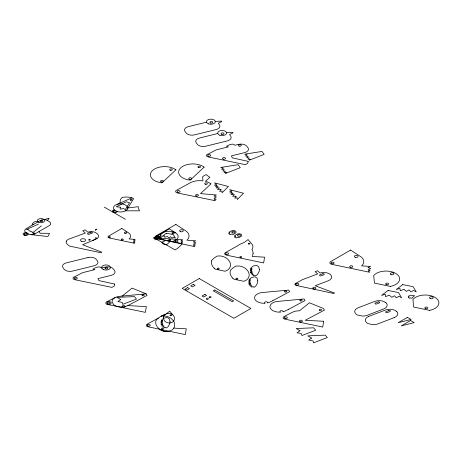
<?xml version="1.0" encoding="UTF-8"?>
<svg xmlns="http://www.w3.org/2000/svg" width="462" height="462" viewBox="0 0 462 462"><rect width="100%" height="100%" fill="white"/><g stroke="black" fill="none" stroke-linecap="round" stroke-linejoin="round"><path stroke-width="0.69" d="M119.929 203.107L120.368 199.59L121.627 197.903A4.06 2.345 0 0 1 122.961 197.32C126.496 196.737 130.498 196.939 133.645 198.637L127.177 209.274M211.608 260.891L212.301 259.632L214.547 257.704A27.021 15.604 0 0 1 217.111 256.139A6.364 3.673 0 0 1 218.035 255.977C222.361 255.474 226.998 257.45 229.36 261.163A19.618 11.325 0 0 1 230.492 265.332C230.359 268.33 227.754 270.634 224.948 271.217L215.384 269.207L214.172 268.208M26.057 232.657A4.92 2.841 0 0 1 26.143 228.69L40.379 220.466A4.92 2.841 0 0 1 47.338 220.466L49.093 218.578L48.654 218.324L44.156 219.641M41.337 225.831L32.375 233.067L32.011 231.543L30.879 231.826L30.146 230.844L29.054 230.96L28.65 229.695L26.38 229.556L38.415 224.099M122.216 296.061L132.097 288.109L146.154 293.844L147.078 295.426L127.818 305.619A9.436 5.452 0 0 1 112.895 303.892A1.998 1.155 0 0 0 112.139 302.471A9.436 5.452 0 0 1 118.717 296.385L146.154 293.844M166.181 313.894L169.739 311.221L172.649 314.726M162.636 232.813L169.381 228.846L175.502 232.813M154.481 238.051L153.725 238.49L155.578 239.559L156.335 239.125M157.068 239.547L159.442 238.178M407.449 317.365L398.146 322.73L411.076 319.456L407.409 317.388M410.585 320.512L401.287 325.883L414.212 322.609L410.545 320.536M162.728 232.761L156.092 236.538A1.883 1.086 0 0 0 156.768 238.334L182.011 243.636A29.845 17.233 0 0 1 175.069 249.93L153.811 237.67L156.266 236.348M158.293 318.093L147.372 324.099A2.697 1.559 0 0 0 146.385 325.577A2.697 1.559 0 0 0 148.123 326.796L185.32 334.609L186.278 328.829L173.862 328.112M272.886 300.647L289.61 291.672L288.681 290.084L261.249 292.631A9.436 5.452 0 0 0 254.747 298.949A9.436 5.452 0 0 0 265.061 303.257A1.49 0.86 0 0 1 264.865 302.136A1.49 0.86 0 0 1 266.753 301.859A1.49 0.86 0 0 1 267.504 302.899A9.436 5.452 0 0 0 270.351 301.865L272.915 300.629M288.271 309.523L304.989 300.554L304.06 298.966L276.628 301.507A9.436 5.452 0 0 0 270.126 307.825A9.436 5.452 0 0 0 280.44 312.139A1.49 0.86 0 0 1 280.243 311.018A1.49 0.86 0 0 1 282.132 310.741A1.49 0.86 0 0 1 282.883 311.781A9.436 5.452 0 0 0 285.73 310.747L288.294 309.511M92.695 240.535L96.962 238.074L95.293 237.78M106.97 301.744L115.009 297.62M132.068 197.776L115.535 205.036A7.057 4.071 0 0 0 114.917 210.389M368.855 316.383L385.395 310.031A8.01 4.62 0 0 1 396.494 311.319M394.196 317.625L377.656 323.978A8.097 4.672 0 0 1 373.181 324.699L368.26 323.689A7.854 4.533 0 0 1 366.632 322.672A7.785 4.493 0 0 1 368.826 316.354M206.531 122.17L188.334 126.657A6.341 3.661 0 0 0 184.991 131.456L186.105 132.964A6.341 3.661 0 0 0 194.427 134.892L216.089 129.556A6.341 3.661 0 0 0 219.427 124.752L218.33 123.262L221.772 121.506L221.477 121.102L215.286 121.402M217.769 133.512L199.572 137.994A6.341 3.661 0 0 0 196.229 142.798L197.343 144.306A6.341 3.661 0 0 0 205.659 146.235L227.321 140.898A6.341 3.661 0 0 0 230.665 136.094L229.562 134.604L233.01 132.842L232.709 132.444L226.524 132.738M128.101 207.952L138.34 206.681L138.242 207.779L139.53 210.822L125.491 210.811M127.818 305.619L146.333 306.583L145.38 312.364L108.05 304.568M153.967 237.745L182.652 239.784L180.977 240.459L182.773 241.21L181.04 241.996L182.467 242.602L181.139 242.879L182.011 243.636M33.634 224.365L32.022 224.145L33.934 222.078L35.845 221.362L38.04 221.818M104.337 207.126L125.439 219.311M47.338 220.466L49.272 221.587A4.92 2.841 0 0 1 49.272 225.606L35.037 233.824A4.92 2.841 0 0 1 31.035 234.638M26.143 232.704L28.078 233.824A4.92 2.841 0 0 0 30.221 234.546L46.627 236.377A1.634 0.941 0 0 0 48.527 235.66L49.463 233.333L40.159 233.241L39.016 231.526M159.65 329.215C164.53 333.402 175.491 331.889 174.682 323.983A20.005 11.55 0 0 0 173.62 321.171C171.263 317.458 166.62 315.482 162.301 315.985A6.364 3.673 0 0 0 161.377 316.147M232.848 278.251L234.067 279.25L243.624 281.26C246.431 280.682 249.041 278.372 249.168 275.381A19.618 11.325 0 0 0 248.025 271.211C245.686 267.486 241.031 265.529 236.711 266.025A6.364 3.673 0 0 0 235.787 266.181A27.021 15.604 0 0 0 233.223 267.752L230.977 269.675L230.284 270.94A19.006 10.973 0 0 0 232.894 278.24M160.857 234.263L161.336 239.293A9.096 5.255 0 0 1 164.899 231.855A9.096 5.255 0 0 1 177.46 234.494A9.096 5.255 0 0 1 171.91 241.516M117.048 204.371A7.057 4.071 0 0 1 126.132 205.446A7.057 4.071 0 0 1 125.531 210.787A7.057 4.071 0 0 1 116.28 211.169M117.169 211.498A2.414 1.392 0 0 1 114.651 212.636A2.414 1.392 0 0 1 112.387 211.336A2.414 1.392 0 0 1 114.339 209.875M396.552 311.296A7.877 4.551 0 0 1 394.161 317.596M385.862 302.691A8.01 4.62 0 0 0 374.763 301.403L358.223 307.75A7.785 4.493 0 0 0 356.023 314.033A7.854 4.533 0 0 0 357.628 315.061L362.543 316.072A8.097 4.672 0 0 0 367.024 315.35L383.564 308.997A7.877 4.551 0 0 0 385.92 302.668M161.371 316.147A26.236 15.148 0 0 1 165.275 314.426L164.657 314.662A25.751 14.871 0 0 0 161.943 315.852A27.137 15.668 0 0 0 159.211 317.44L156.993 319.19L155.954 320.616A18.688 10.788 0 0 0 156.156 324.844C157.975 329.464 163.357 331.976 168.133 331.421A6.376 3.684 0 0 0 169.208 331.225M214.218 268.191A19.006 10.973 0 0 1 211.636 260.897M170.028 321.448L169.941 322.626A23.395 13.508 0 0 1 169.496 324.301L168.093 326.68L166.222 328.066L165.419 327.263L163.998 327.881L163.998 326.611L162.849 327.16L163.525 325.618L161.885 326.172L162.919 324.445L161.198 324.971L162.872 323.671L160.926 324.128L162.549 322.563L160.793 322.84L162.682 321.396L160.932 321.743L162.659 320.385L161.284 320.743L161.677 320.056L163.779 318.214L166.36 317.596A3.644 2.102 0 0 1 167.839 317.775L169.329 318.907L170.028 321.448M257.767 280.763L257.68 281.947A23.395 13.508 0 0 1 257.236 283.622L255.833 285.995L253.961 287.381L253.164 286.579L251.738 287.197L251.738 285.932L250.595 286.475L251.264 284.933L249.63 285.487L250.658 283.76L248.937 284.292L250.618 282.992L248.666 283.443L250.294 281.884L248.533 282.155L250.421 280.711L248.672 281.063L250.398 279.701L249.03 280.059L249.416 279.371L251.519 277.529L254.1 276.911A3.644 2.102 0 0 1 255.578 277.09L257.068 278.222L257.767 280.763M259.373 269.34L259.286 270.524A23.395 13.508 0 0 1 258.841 272.193L257.438 274.572L255.567 275.958L254.764 275.156L253.343 275.774L253.343 274.509L252.194 275.052L252.87 273.51L251.23 274.064L252.264 272.337L250.543 272.869L252.217 271.569L250.271 272.02L251.894 270.461L250.138 270.732L252.027 269.288L250.277 269.641L252.004 268.278L250.629 268.636L251.022 267.948L253.124 266.106L255.705 265.488A3.644 2.102 0 0 1 257.184 265.667L258.674 266.799L259.373 269.34M253.072 253.684L252.188 256.456L264.599 257.172L263.646 262.953L226.449 255.14A2.697 1.559 0 0 1 224.711 253.921A2.697 1.559 0 0 1 225.699 252.454L237.006 246.148A26.438 15.263 0 0 1 243.191 242.92L243.601 242.769A5.613 3.24 0 0 1 244.502 242.232L248.059 239.564L252.038 244.196A11.96 6.907 0 0 1 252.425 248.735L251.934 249.497A19.941 11.515 0 0 1 252.627 250.901A19.496 11.255 0 0 1 253.078 253.684M120.339 207.19L120.143 209.153L123.493 208.547L125.294 209.586L129.551 202.737L126.397 201.784L116.285 206.814L120.339 207.19M163.554 317.082L163.49 317.538A12.607 7.282 0 0 0 163.715 319.294C165.223 324.22 173.926 324.324 174.567 318.832A12.607 7.282 0 0 0 174.347 317.076C172.857 312.358 164.72 311.966 163.554 317.082M323.683 321.263L322.73 327.05L285.401 319.254A2.697 1.559 0 0 1 283.194 318.052A2.697 1.559 0 0 1 284.315 316.43L292.354 312.3A9.436 5.452 0 0 1 296.067 311.07L299.567 310.741L309.448 302.789L323.498 308.524L324.428 310.112L305.168 320.305L323.683 321.263M66.251 241.366L66.17 242.44A6.399 3.696 0 0 0 67.123 244.063L69.346 245.98L70.9 246.385L101.207 252.783L101.738 252.148L82.623 244.733L95.617 239.299A6.399 3.696 0 0 0 97.626 234.205L96.674 233.333A6.399 3.696 0 0 0 87.855 232.172L85.112 229.868L82.75 230.723L85.326 233.091L68.451 239.252L66.823 240.396L66.251 241.366M114.715 284.078L114.31 286.013L112.202 287.254A1.779 1.028 0 0 1 111.452 287.295L75.277 279.799A2.795 1.611 0 0 1 72.99 278.297A2.795 1.611 0 0 1 74.994 276.663L81.139 273.429A6.341 3.661 0 0 1 83.466 272.441L94.895 269.629L92.966 269.005L96.766 267.169L99.503 266.857L101.663 267.96L105.128 267.105A6.341 3.661 0 0 1 113.45 269.034L114.564 270.541A6.341 3.661 0 0 1 111.221 275.346L97.944 278.615L98.926 280.613L114.715 284.078M248.158 161.348L247.748 163.282L245.645 164.524A1.779 1.028 0 0 1 244.895 164.564L208.72 157.063A2.795 1.611 0 0 1 206.433 155.561A2.795 1.611 0 0 1 208.437 153.933L214.582 150.699A6.341 3.661 0 0 1 216.909 149.711L228.338 146.893L226.409 146.275L230.209 144.433L232.946 144.121L235.106 145.224L238.571 144.375A6.341 3.661 0 0 1 246.893 146.304L248.002 147.805A6.341 3.661 0 0 1 244.664 152.61L231.387 155.885L232.363 157.877L248.158 161.348M334.182 292.92L333.945 293.509L296.535 285.522A2.287 1.322 0 0 1 294.935 284.309A2.287 1.322 0 0 1 296.385 283.033L300.958 280.492A7.906 4.562 0 0 1 302.777 279.539L317.7 273.868L315.159 271.662L317.481 270.772L320.051 273.002A7.906 4.562 0 0 1 330.561 274.699A7.906 4.562 0 0 1 328.112 280.838L315.223 285.735L334.182 292.92M220.986 189.466L219.629 191.389L222.026 191.083L222.13 192.741L228.413 186.486L214.507 182.865L216.591 184.344L214.408 185.21L217.094 185.377L215.5 186.486L218.029 186.59L216.112 187.947L219.335 187.838L217.55 189.547L220.986 189.466M236.105 196.24L234.742 198.163L237.139 197.857L237.249 199.52L243.532 193.26L229.626 189.645L231.71 191.124L229.522 191.984L232.213 192.152L230.613 193.26L233.148 193.37L231.231 194.721L234.453 194.612L232.669 196.321L236.105 196.24M226.264 172.632L225.525 173.417L240.252 167.7L238.149 164.703L220.761 167.452L223.417 168.203L221.564 169.202L224.284 169.704L222.863 171.027L225.34 171.24L224.099 172.453L226.264 172.632M250.15 159.35L249.405 160.135L264.131 154.418L262.029 151.421L244.641 154.169L247.303 154.92L245.443 155.919L248.169 156.422L246.743 157.744L249.22 157.958L247.984 159.171L250.15 159.35M414.298 295.847L411.781 298.325L410.845 297.805L409.806 298.383L408.212 297.459L409.182 296.899L408.206 296.286L410.88 295.16L414.298 295.847M170.374 241.245L166.511 244.947L165.263 244.254L164.512 244.658L162.381 243.428L163.051 243.041L161.746 242.227L166.112 240.379L170.374 241.245M175.901 169.825L161.96 182.86A14.207 8.2 0 0 1 152.524 170.49A14.207 8.2 0 0 1 175.901 169.825M204.129 167.134L190.188 180.168A14.207 8.2 0 0 1 180.757 167.798A14.207 8.2 0 0 1 204.129 167.134M210.932 183.876L200.508 193.618L216.395 194.976L214.039 196.027L216.337 196.991L214.125 198.279L216.199 199.214L214.218 199.63L215.419 200.745L177.645 193.018A2.928 1.692 0 0 1 175.658 191.58A2.928 1.692 0 0 1 177.119 189.946L188.594 183.697A14.207 8.2 0 0 1 202.933 180.873L202.674 176.6L206.104 174.544L209.829 177.385L205.423 181.358A14.207 8.2 0 0 1 210.932 183.876M166.401 233.235L162.064 236.538L164.512 235.741L164.755 237.352L167.227 236.353L168.855 237.786L170.611 236.769L171.916 238.109L173.597 237.139L175.404 238.121L173.331 234.615L166.401 233.235M388.086 290.471L381.572 295.426L385.25 294.23L385.608 296.65L389.327 295.149L391.764 297.297L394.398 295.772L396.356 297.782L398.873 296.327L401.594 297.805L398.475 292.544L388.086 290.471M402.743 284.598L396.229 289.558L399.907 288.357L400.265 290.783L403.979 289.281L406.416 291.43L409.055 289.905L411.013 291.915L413.53 290.459L416.245 291.938L413.132 286.677L402.743 284.598M120.738 299.59L117.862 301.571L122.222 302.443L122.713 304.354L136.481 299.053L134.448 296.627L116.973 297.361L120.738 299.59M299.954 330.769L297.078 332.75L301.438 333.622L301.929 335.533L315.696 330.232L313.663 327.806L296.188 328.54L299.954 330.769M311.55 338.086L308.68 340.067L313.034 340.944L313.525 342.856L327.298 337.555L325.265 335.123L307.784 335.857L311.55 338.086M121.835 228.465L108.547 236.157A1.883 1.086 0 0 0 109.223 237.959L134.465 243.26L133.593 242.504L134.921 242.227L133.495 241.62L135.227 240.835L133.431 240.084L135.106 239.403L129.181 238.987A9.096 5.255 0 0 0 127.957 232.432L121.835 228.465M175.86 224.422L155.919 235.961A2.83 1.634 0 0 0 156.936 238.658L194.802 246.616L193.491 245.472L195.478 245.062L193.347 244.15L195.946 242.972L193.255 241.845L195.761 240.829L186.873 240.2A13.646 7.877 0 0 0 185.037 230.376L175.86 224.422M350.6 250.069L330.659 261.608A2.83 1.634 0 0 0 331.676 264.304L369.542 272.262L368.231 271.125L370.218 270.715L368.087 269.802L370.686 268.624L367.995 267.498L370.501 266.476L361.613 265.846A13.646 7.877 0 0 0 359.777 256.023L350.6 250.069M96.806 229.204L95.316 230.064L96.806 229.204M229.926 232.9L228.609 233.662L230.463 234.736L231.785 233.974L232.894 234.615L235.268 233.246A2.784 1.605 0 0 0 235.268 230.977A2.784 1.605 0 0 0 231.335 230.977L228.881 232.299L229.926 232.9M235.614 236.122L234.274 236.896L236.128 237.965L237.468 237.191L238.583 237.832L240.956 236.463A2.784 1.605 0 0 0 240.956 234.194A2.784 1.605 0 0 0 237.023 234.194L234.569 235.516L235.614 236.122M199.249 278.551L182.207 288.386L233.853 318.289L250.889 308.454L199.249 278.551M187.705 287.618L185.048 289.154L186.81 290.171L189.466 288.635L187.705 287.618M193.33 284.373L190.708 285.886L192.469 286.902L195.091 285.389L193.33 284.373M204.868 294.398L202.056 296.026L203.736 296.997L206.549 295.368L204.868 294.398M214.686 289.98L213.277 290.794L232.27 301.755L233.68 300.947L214.686 289.98M322.678 273.793L319.999 274.821A1.034 0.595 0 0 0 319.71 275.647A1.034 0.595 0 0 0 321.148 275.814L323.822 274.786A1.034 0.595 0 0 0 324.11 273.96A1.034 0.595 0 0 0 322.678 273.793M378.13 301.952L375.45 302.98A1.034 0.595 0 0 0 375.161 303.805A1.034 0.595 0 0 0 376.594 303.973L379.273 302.945A1.034 0.595 0 0 0 379.562 302.119A1.034 0.595 0 0 0 378.13 301.952M388.761 310.579L386.082 311.607A1.034 0.595 0 0 0 385.793 312.439A1.034 0.595 0 0 0 387.231 312.601L389.905 311.573A1.034 0.595 0 0 0 390.194 310.747A1.034 0.595 0 0 0 388.761 310.579M90.829 232.224L88.023 233.246A1.005 0.578 0 0 0 87.705 234.043A1.005 0.578 0 0 0 89.091 234.228L91.898 233.206A1.005 0.578 0 0 0 92.209 232.409A1.005 0.578 0 0 0 90.829 232.224M88.017 257.525L66.355 262.866A6.341 3.661 0 0 0 63.017 267.665L64.126 269.173A6.341 3.661 0 0 0 72.447 271.102L94.109 265.765A6.341 3.661 0 0 0 97.453 260.961L96.339 259.453A6.341 3.661 0 0 0 88.017 257.525M390.292 286.417L374.428 283.085L373.712 275.543A13.646 7.877 0 0 1 396.269 273.729A13.646 7.877 0 0 1 390.292 286.417M429.521 310.372L413.652 307.039L412.936 299.497A13.646 7.877 0 0 1 435.499 297.684A13.646 7.877 0 0 1 429.521 310.372M240.28 257.478A0.941 0.543 0 0 0 241.747 257.063A0.941 0.543 0 0 0 240.39 256.537A0.941 0.543 0 0 0 240.28 257.478M248.7 244.023A0.791 0.456 0 0 0 249.925 243.665A0.791 0.456 0 0 0 248.775 243.231A0.791 0.456 0 0 0 248.7 244.023M226.328 254.412A1.49 0.86 0 0 0 228.569 253.667A1.49 0.86 0 0 0 226.328 252.922A1.49 0.86 0 0 0 226.328 254.412M236.371 279.169A0.941 0.543 0 0 0 237.838 278.759A0.941 0.543 0 0 0 236.486 278.228A0.941 0.543 0 0 0 236.371 279.169M300.156 321.818A1.49 0.86 0 0 0 302.396 321.067A1.49 0.86 0 0 0 300.156 320.322A1.49 0.86 0 0 0 300.156 321.818M319.773 310.406A1.103 0.635 0 0 0 321.494 309.921A1.103 0.635 0 0 0 319.906 309.303A1.103 0.635 0 0 0 319.773 310.406M285.083 318.462A1.49 0.86 0 0 0 287.324 317.717A1.49 0.86 0 0 0 285.083 316.972A1.49 0.86 0 0 0 285.083 318.462M300.335 300.849A1.103 0.635 0 0 0 302.056 300.364A1.103 0.635 0 0 0 300.473 299.746A1.103 0.635 0 0 0 300.335 300.849M285.019 291.99A1.103 0.635 0 0 0 286.677 291.435A1.103 0.635 0 0 0 285.019 290.887A1.103 0.635 0 0 0 285.019 291.99M114.05 211.994A1.49 0.86 0 0 0 116.285 211.244A1.49 0.86 0 0 0 114.05 210.499A1.49 0.86 0 0 0 114.05 211.994M130.636 200.213A0.889 0.514 0 0 0 131.976 199.775A0.889 0.514 0 0 0 130.648 199.33A0.889 0.514 0 0 0 130.636 200.213M75.035 278.956A1.49 0.86 0 0 0 77.275 278.211A1.49 0.86 0 0 0 75.035 277.466A1.49 0.86 0 0 0 75.035 278.956M103.736 269.681A4.429 2.558 0 0 0 110.453 267.538A4.429 2.558 0 0 0 103.881 265.252A4.429 2.558 0 0 0 103.736 269.681M105.7 268.82A1.426 0.826 0 0 0 107.854 268.116A1.426 0.826 0 0 0 105.723 267.388A1.426 0.826 0 0 0 105.7 268.82M38.918 222.389A3.621 2.091 0 0 0 44.566 220.807A3.621 2.091 0 0 0 39.368 218.774A3.621 2.091 0 0 0 38.918 222.389M24.272 235.32A2.524 1.455 0 0 0 28.142 234.147A2.524 1.455 0 0 0 24.451 232.802A2.524 1.455 0 0 0 24.272 235.32M24.873 234.835A1.49 0.86 0 0 0 27.114 234.09A1.49 0.86 0 0 0 24.873 233.345A1.49 0.86 0 0 0 24.873 234.835M40.945 221.616A1.167 0.676 0 0 0 42.747 221.09A1.167 0.676 0 0 0 41.054 220.455A1.167 0.676 0 0 0 40.945 221.616M33.674 233.749A0.745 0.433 0 0 0 34.835 233.425A0.745 0.433 0 0 0 33.766 233.01A0.745 0.433 0 0 0 33.674 233.749M223.29 159.159A1.49 0.86 0 0 0 225.525 158.414A1.49 0.86 0 0 0 223.29 157.663A1.49 0.86 0 0 0 223.29 159.159M313.548 288.86A1.49 0.86 0 0 0 315.789 288.115A1.49 0.86 0 0 0 313.548 287.37A1.49 0.86 0 0 0 313.548 288.86M296.367 285.031A1.577 0.912 0 0 0 298.798 284.303A1.577 0.912 0 0 0 296.488 283.454A1.577 0.912 0 0 0 296.367 285.031M331.808 263.687A1.461 0.843 0 0 0 334.084 263.045A1.461 0.843 0 0 0 331.987 262.231A1.461 0.843 0 0 0 331.808 263.687M350.444 267.354A1.49 0.86 0 0 0 352.685 266.609A1.49 0.86 0 0 0 350.444 265.864A1.49 0.86 0 0 0 350.444 267.354M355.261 257.34A1.831 1.057 0 0 0 358.021 256.445A1.831 1.057 0 0 0 355.295 255.515A1.831 1.057 0 0 0 355.261 257.34M121.737 239.992A0.993 0.572 0 0 0 123.227 239.489A0.993 0.572 0 0 0 121.737 238.993A0.993 0.572 0 0 0 121.737 239.992M124.948 233.316A1.219 0.705 0 0 0 126.784 232.715A1.219 0.705 0 0 0 124.965 232.097A1.219 0.705 0 0 0 124.948 233.316M109.263 237.491A0.745 0.433 0 0 0 110.383 237.116A0.745 0.433 0 0 0 109.263 236.74A0.745 0.433 0 0 0 109.263 237.491M238.144 236.03A1.49 0.86 0 0 0 240.471 235.383A1.49 0.86 0 0 0 238.328 234.546A1.49 0.86 0 0 0 238.144 236.03M391.164 274.682A1.831 1.057 0 0 0 393.919 273.781A1.831 1.057 0 0 0 391.193 272.851A1.831 1.057 0 0 0 391.164 274.682M386.348 284.696A1.49 0.86 0 0 0 388.582 283.945A1.49 0.86 0 0 0 386.348 283.2A1.49 0.86 0 0 0 386.348 284.696M425.571 308.651A1.49 0.86 0 0 0 427.812 307.906A1.49 0.86 0 0 0 425.571 307.161A1.49 0.86 0 0 0 425.571 308.651M430.388 298.637A1.831 1.057 0 0 0 433.148 297.742A1.831 1.057 0 0 0 430.422 296.812A1.831 1.057 0 0 0 430.388 298.637M156.728 238.386A2.246 1.299 0 0 0 160.1 237.26A2.246 1.299 0 0 0 156.728 236.14A2.246 1.299 0 0 0 156.728 238.386M172.493 233.691A1.219 0.705 0 0 0 174.33 233.091A1.219 0.705 0 0 0 172.511 232.473A1.219 0.705 0 0 0 172.493 233.691M169.283 240.367A0.993 0.572 0 0 0 170.773 239.87A0.993 0.572 0 0 0 169.283 239.374A0.993 0.572 0 0 0 169.283 240.367M157.109 238.011A1.49 0.86 0 0 0 159.344 237.26A1.49 0.86 0 0 0 157.109 236.515A1.49 0.86 0 0 0 157.109 238.011A1.461 0.843 0 0 0 159.344 237.399A1.461 0.843 0 0 0 157.247 236.579A1.461 0.843 0 0 0 157.063 238.04M206.889 299.232A0.988 0.572 0 0 0 208.379 298.747A0.988 0.572 0 0 0 206.907 298.244A0.988 0.572 0 0 0 206.889 299.232M209.598 297.667A0.988 0.572 0 0 0 211.088 297.182A0.988 0.572 0 0 0 209.615 296.679A0.988 0.572 0 0 0 209.598 297.667M232.553 232.86A1.49 0.86 0 0 0 234.794 232.115A1.49 0.86 0 0 0 232.553 231.364A1.49 0.86 0 0 0 232.553 232.86M180.521 231.693A1.831 1.057 0 0 0 183.281 230.798A1.831 1.057 0 0 0 180.555 229.862A1.831 1.057 0 0 0 180.521 231.693M175.612 241.672A1.49 0.86 0 0 0 177.939 241.02A1.49 0.86 0 0 0 175.797 240.182A1.49 0.86 0 0 0 175.612 241.672M177.853 192.221A1.473 0.849 0 0 0 180.076 191.499A1.473 0.849 0 0 0 177.882 190.748A1.473 0.849 0 0 0 177.853 192.221M205.301 184.269A1.288 0.745 0 0 0 207.305 183.697A1.288 0.745 0 0 0 205.446 182.981A1.288 0.745 0 0 0 205.301 184.269M196.223 195.975A1.432 0.826 0 0 0 198.435 195.334A1.432 0.826 0 0 0 196.362 194.548A1.432 0.826 0 0 0 196.223 195.975M161.192 181.924A1.432 0.826 0 0 0 163.404 181.283A1.432 0.826 0 0 0 161.33 180.498A1.432 0.826 0 0 0 161.192 181.924M170.27 170.218A1.288 0.745 0 0 0 172.274 169.646A1.288 0.745 0 0 0 170.414 168.93A1.288 0.745 0 0 0 170.27 170.218M189.42 179.239A1.432 0.826 0 0 0 191.638 178.592A1.432 0.826 0 0 0 189.559 177.806A1.432 0.826 0 0 0 189.42 179.239M198.504 167.527A1.288 0.745 0 0 0 200.502 166.955A1.288 0.745 0 0 0 198.643 166.239A1.288 0.745 0 0 0 198.504 167.527M89.091 240.084A0.745 0.433 0 0 0 90.252 239.755A0.745 0.433 0 0 0 89.183 239.339A0.745 0.433 0 0 0 89.091 240.084M81.618 241.366A2.541 1.467 0 0 0 85.562 240.246A2.541 1.467 0 0 0 81.907 238.831A2.541 1.467 0 0 0 81.618 241.366M219.837 135.233A4.429 2.558 0 0 0 226.553 133.091A4.429 2.558 0 0 0 219.981 130.804A4.429 2.558 0 0 0 219.837 135.233M221.8 134.367A1.426 0.826 0 0 0 223.955 133.668A1.426 0.826 0 0 0 221.829 132.94A1.426 0.826 0 0 0 221.8 134.367M208.477 156.225A1.49 0.86 0 0 0 210.712 155.475A1.49 0.86 0 0 0 208.477 154.73A1.49 0.86 0 0 0 208.477 156.225M239.143 146.084A1.426 0.826 0 0 0 241.297 145.386A1.426 0.826 0 0 0 239.166 144.658A1.426 0.826 0 0 0 239.143 146.084M208.599 123.891A4.429 2.558 0 0 0 215.315 121.749A4.429 2.558 0 0 0 208.743 119.462A4.429 2.558 0 0 0 208.599 123.891M210.568 123.031A1.426 0.826 0 0 0 212.722 122.326A1.426 0.826 0 0 0 210.591 121.604A1.426 0.826 0 0 0 210.568 123.031M122.719 307.097A1.49 0.86 0 0 0 125.046 306.445A1.49 0.86 0 0 0 122.904 305.613A1.49 0.86 0 0 0 122.719 307.097M142.492 295.744A1.103 0.635 0 0 0 144.15 295.195A1.103 0.635 0 0 0 142.492 294.64A1.103 0.635 0 0 0 142.492 295.744M107.132 304.383A2.697 1.559 0 0 0 111.18 303.032A2.697 1.559 0 0 0 107.132 301.686A2.697 1.559 0 0 0 107.132 304.383M107.733 303.777A1.49 0.86 0 0 0 109.973 303.032A1.49 0.86 0 0 0 107.733 302.287A1.49 0.86 0 0 0 107.733 303.777M147.915 326.033A1.49 0.86 0 0 0 150.242 325.381A1.49 0.86 0 0 0 148.1 324.549A1.49 0.86 0 0 0 147.915 326.033M170.374 315.679A0.791 0.456 0 0 0 171.604 315.321A0.791 0.456 0 0 0 170.455 314.888A0.791 0.456 0 0 0 170.374 315.679M161.954 329.135A0.941 0.543 0 0 0 163.421 328.719A0.941 0.543 0 0 0 162.07 328.193A0.941 0.543 0 0 0 161.954 329.135M217.689 269.127A0.941 0.543 0 0 0 219.161 268.711A0.941 0.543 0 0 0 217.804 268.185A0.941 0.543 0 0 0 217.689 269.127"/></g></svg>
